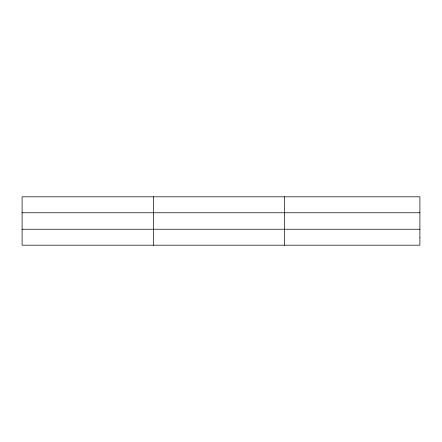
<?xml version="1.0" encoding="UTF-8"?>
<svg xmlns="http://www.w3.org/2000/svg" width="442" height="442" viewBox="0 0 442 442"><rect width="100%" height="100%" fill="white"/><g stroke="black" fill="none" stroke-linecap="round" stroke-linejoin="round"><path stroke-width="0.66" d="M153.374 196.812L153.374 245.188M284.648 196.812L284.648 245.188M22.1 212.773L419.9 212.773M22.1 229.227L419.9 229.227M419.9 237.205L419.9 245.188L22.1 245.188L22.1 196.812L419.9 196.812L419.9 237.205"/></g></svg>
